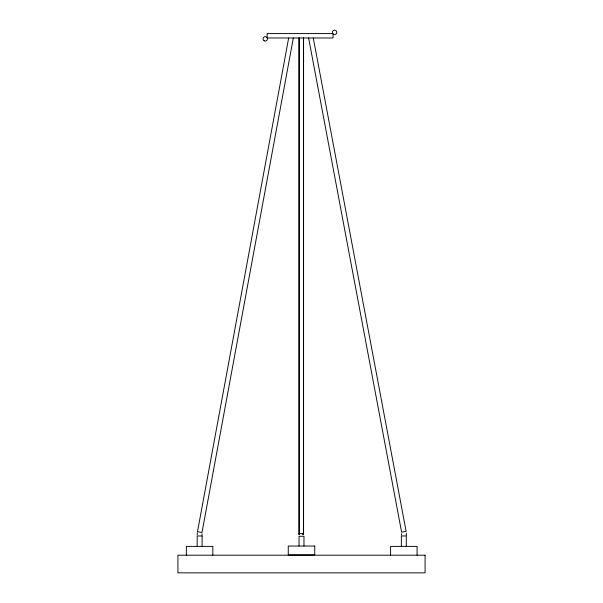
<?xml version="1.0" encoding="UTF-8"?>
<svg xmlns="http://www.w3.org/2000/svg" width="603" height="603" viewBox="0 0 603 603"><rect width="100%" height="100%" fill="white"/><g stroke="black" fill="none" stroke-linecap="round" stroke-linejoin="round"><path stroke-width="0.9" d="M299.171 37.989L299.171 534.333M303.58 37.989L303.58 534.333M197.121 546.378L197.211 535.961L202.141 535.961M202.065 546.378L202.156 535.961M406.301 535.426L406.309 533.044M197.143 534.891L197.324 532.728M401.643 533.572L401.417 535.004M288.656 37.989L197.498 531.68L201.997 532.509L293.329 37.989M332.743 33.572L267.174 33.572L267.174 37.77M267.174 37.989L333.029 37.989L333.029 33.926M313.289 37.989L406.12 531.349L401.621 532.193L308.623 37.989M202.035 535.102L201.937 533.783M417.072 555.212L417.072 546.378L390.586 546.378L390.586 555.212M406.301 546.378L406.301 535.961L401.364 535.961L401.357 546.378M303.972 546.039L303.972 536.271L299.035 536.271L299.028 546.039M303.422 37.989L303.422 534.13M299.005 37.989L299.005 534.13M212.836 555.212L212.836 546.378L186.35 546.378L186.35 555.212M299.367 534.409A2.208 0.513 0 0 1 299.766 533.745A2.208 0.513 0 0 1 302.661 533.745A2.208 0.513 0 0 1 303.06 534.409M302.932 533.972A2.208 0.513 0 0 1 302.932 534.688M299.412 534.567A2.208 0.513 0 0 1 299.412 534.1M314.743 546.039L288.257 546.039L288.257 554.873L314.743 554.873L314.743 546.039M425.085 555.197L177.915 555.197L177.915 572.85L425.085 572.85L425.085 555.197M333.482 34.265A2.208 2.208 0 0 0 336.791 32.358A2.208 2.208 0 0 0 333.482 30.444A2.208 2.208 0 0 0 333.482 34.265M264.159 40.785A2.208 2.208 0 0 0 267.468 38.878A2.208 2.208 0 0 0 264.159 36.964A2.208 2.208 0 0 0 264.159 40.785"/></g></svg>
